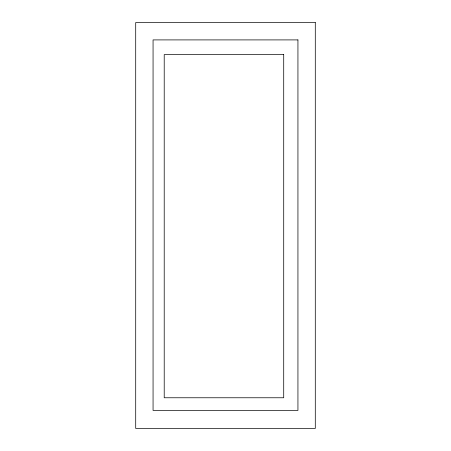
<?xml version="1.0" encoding="UTF-8"?>
<svg xmlns="http://www.w3.org/2000/svg" width="451" height="451" viewBox="0 0 451 451"><rect width="100%" height="100%" fill="white"/><g stroke="black" fill="none" stroke-linecap="round" stroke-linejoin="round"><path stroke-width="0.68" d="M315.294 22.55L135.706 22.55L135.706 428.45L315.294 428.45L315.294 22.55M297.936 39.908L153.064 39.908L153.064 410.427L297.936 410.427L297.936 39.908M283.713 54.616L164.215 54.616L164.215 397.765L283.713 397.765L283.713 54.616"/></g></svg>
